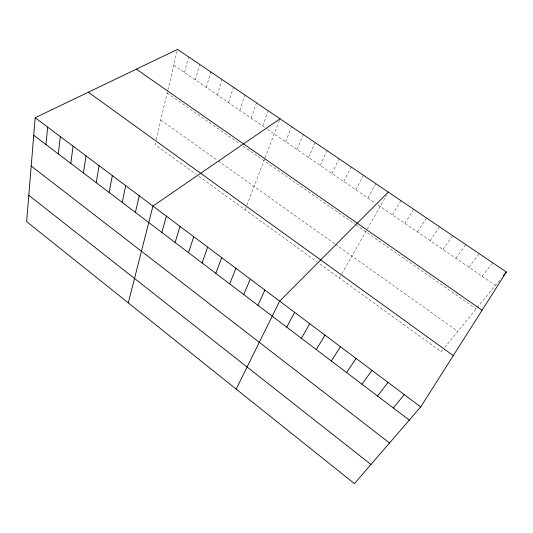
<?xml version="1.0" encoding="UTF-8"?>
<svg xmlns="http://www.w3.org/2000/svg" width="533" height="533" viewBox="0 0 533 533"><rect width="100%" height="100%" fill="white"/><g stroke="black" fill="none" stroke-linecap="round" stroke-linejoin="round"><path stroke-width="0.4" stroke-dasharray="2.67 2" d="M155.33 142.971L154.95 144.57L196.197 174.411M156.089 139.766L167.702 90.81M167.882 90.057L177.529 49.396M184.545 72.535L188.502 56.824M195.404 79.97L199.575 64.326M206.358 87.472L210.755 71.888M217.411 95.041L222.034 79.53M228.57 102.676L233.421 87.239M239.823 110.384L244.914 95.021M251.19 118.166L256.513 102.869M262.656 126.015L268.219 110.797M245.107 209.802L246.572 205.991M246.866 205.225L264.801 158.508M265.081 157.781L280.045 118.806M285.568 141.705L291.624 126.647M297.014 149.54L303.317 134.563M308.56 157.448L315.116 142.551M320.213 165.423L327.022 150.612M331.972 173.478L339.048 158.754M343.845 181.606L351.187 166.969M355.824 189.808L363.439 175.264M367.923 198.089L375.805 183.638M339.408 278.039L341.453 274.455M341.86 273.735L366.911 229.696M367.297 229.01L386.665 194.965M392.455 214.886L400.903 200.635M404.893 223.407L413.635 209.256M417.459 232.008L426.493 217.957M430.138 240.689L439.478 226.745M442.943 249.457L452.59 235.626M455.875 258.312L465.829 244.587M468.927 267.246L479.2 253.641M482.112 276.274L492.705 262.789M442.696 349.901L441.217 351.707L317.835 262.429M444.662 347.496L501.147 278.386M173.785 65.166L266.74 128.813M267.426 129.279L375.385 203.2M378.097 205.058L495.424 285.388M167.162 93.088L240.496 144.296M243.081 146.102L355.324 224.48M355.971 224.933L476.209 308.893M160.773 120.032L217.604 160.466M218.257 160.933L334.771 243.828M335.424 244.294L457.827 331.386M198.869 176.343L317.168 261.95"/><path stroke-width="0.8" d="M35.158 117.733L26.65 221.635L354.418 483.604L420.697 406.939L506.35 272.023L177.529 49.396L35.158 117.733L420.697 406.939M45.945 144.55L47.664 127.114M58.31 153.924L60.309 136.601M70.802 163.398L73.094 146.195M83.434 172.985L86.026 155.896M96.213 182.672L99.105 165.703M109.132 192.466L112.336 175.63M122.19 202.373L125.715 185.664M135.402 212.387L139.253 195.818M128.3 302.877L152.944 206.084L280.045 118.806M161.872 232.468L166.383 216.171M175.13 242.522L179.981 226.372M188.535 252.689L193.732 236.685M202.094 262.969L207.643 247.119M215.805 273.369L221.715 257.672M229.67 283.882L235.946 268.352M243.701 294.522L250.35 279.152M257.885 305.282L264.921 290.085M236.166 389.09L279.665 301.145L388.297 192.093M286.761 327.175L294.589 312.338M301.445 338.315L309.693 323.664M316.309 349.588L324.977 335.13M331.353 360.994L340.44 346.736M346.57 372.54L356.104 358.482M361.974 384.22L371.954 370.368M377.557 396.039L387.997 382.408M393.334 408.005L404.247 394.593M503.225 275.841L506.35 272.023M136.355 69.157L482.092 310.233M88.338 92.209L453.283 355.611M33.719 135.275L409.304 420.117M31.2 166.016L389.543 442.976M28.809 195.291L370.955 464.476"/></g></svg>
